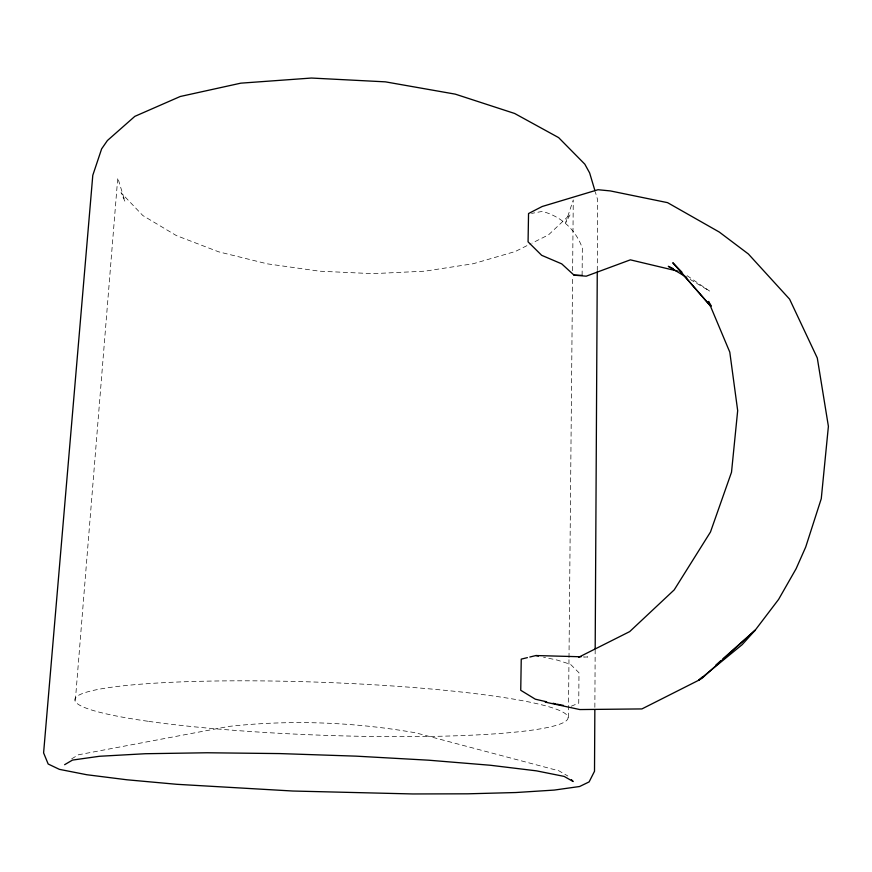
<?xml version="1.0" encoding="UTF-8"?>
<svg xmlns="http://www.w3.org/2000/svg" width="872" height="872" viewBox="0 0 872 872"><rect width="100%" height="100%" fill="white"/><g stroke="black" fill="none" stroke-linecap="round" stroke-linejoin="round"><path stroke-width="0.65" stroke-dasharray="4.36 3.27" d="M594.857 707.323L595.173 650.174M597.276 270.571L597.658 199.819L595.369 192.134M582.115 275.367L582.333 248.128C575.923 229.881 561.132 216.267 542.264 211.416L531.56 213.411M568.435 717.46L568.98 658.894M569.002 657.532L572.555 277.536M572.621 270.734L573.275 199.906L565.71 222.611L570.353 214.316L548.543 234.84L531.92 243.179M75.352 700.303L117.764 177.801L124.99 201.487L121.034 192.679L142.834 215.537L176.318 235.549L218.73 251.845L267.333 263.845L319.544 271.192L372.867 273.655L424.904 271.17L473.213 263.736L515.287 251.507L530.732 243.768M71.668 758.825L78.426 754.792L228.769 726.431C290.757 719.585 354.326 722.038 415.726 732.84L558.887 770.815L567.89 776.026M571.247 706.222L578.746 703.094L578.986 672.77L570.506 664.333L557.339 660.115L543.507 657.15M583.804 657.107L587.728 656.965L583.75 656.856M690.144 279.422L709.699 291.128L686.34 275.149M148.665 721.362A246.722 26.443 2.1 0 0 560.445 723.913A246.722 26.443 2.1 0 0 256.531 680.858A246.722 26.443 2.1 0 0 148.665 721.362"/><path stroke-width="1.31" d="M594.846 710.048L594.508 771.273L589.123 781.901L579.597 786.511L554.189 790.087L515.908 792.528L467.817 793.814L412.816 793.956L292.829 791.024L176.744 784.299L126.963 779.786L86.742 774.728L59.383 769.355L48.167 764.003L43.6 752.885L92.792 175.294L101.632 148.872L107.419 140.523L134.833 116.358L180.232 96.498L240.792 83.167L311.446 78.044L385.402 81.848L455.315 94.154L514.633 113.469L558.625 137.613L584.807 164.154L589.636 172.918L594.987 190.848M595.184 648.822L597.266 271.933M702.778 676.661L698.745 680.236L641.912 708.925L579.826 709.557L545.207 702.113M715.868 665.063L720.904 660.605M722.91 658.818L755.13 630.271L778.587 599.424L796.125 568.697L805.706 547.049L821.271 498.664L828.4 426.353L817.293 358.011L789.596 299.161L748.361 253.97L719.28 232.05L667.56 202.653L610.313 190.914L597.996 189.725L542.166 206.511L528.541 213.542L528.072 241.838L541.643 255.3L561.721 263.867L574.059 275.171L586.224 276.184L630.358 259.845L677.926 271.159M64.626 764.7L72.485 760.079L99.528 756.275L145.352 753.724L207.165 752.765L279.781 753.582L356.168 756.155L428.675 760.199L490.424 765.267L536.443 770.848L564.151 776.407L573.155 781.519L571.4 779.688M578.572 657.303L629.693 631.601L674.209 589.875L710.473 532.018L731.51 472.243L737.679 410.614L729.788 352.125L708.478 301.429L711.279 305.909M527.386 657.63L521.249 659.123L520.737 690.286L535.343 699.202L546.646 701.797M529.827 657.03L535.964 655.537L581.09 656.779M574.059 275.171L582.115 275.367M556.848 704.14L563.486 705.426M535.964 655.537L538.471 656.071M553.022 703.268L555.573 703.846M673.162 268.62L668.29 266.331L686.689 277.351M679.669 270.593L710.713 306.225L672.792 262.734L681.893 272.108M755.13 630.271L742.181 644.637L698.745 680.236L702.102 678.198L755.13 630.271"/></g></svg>
